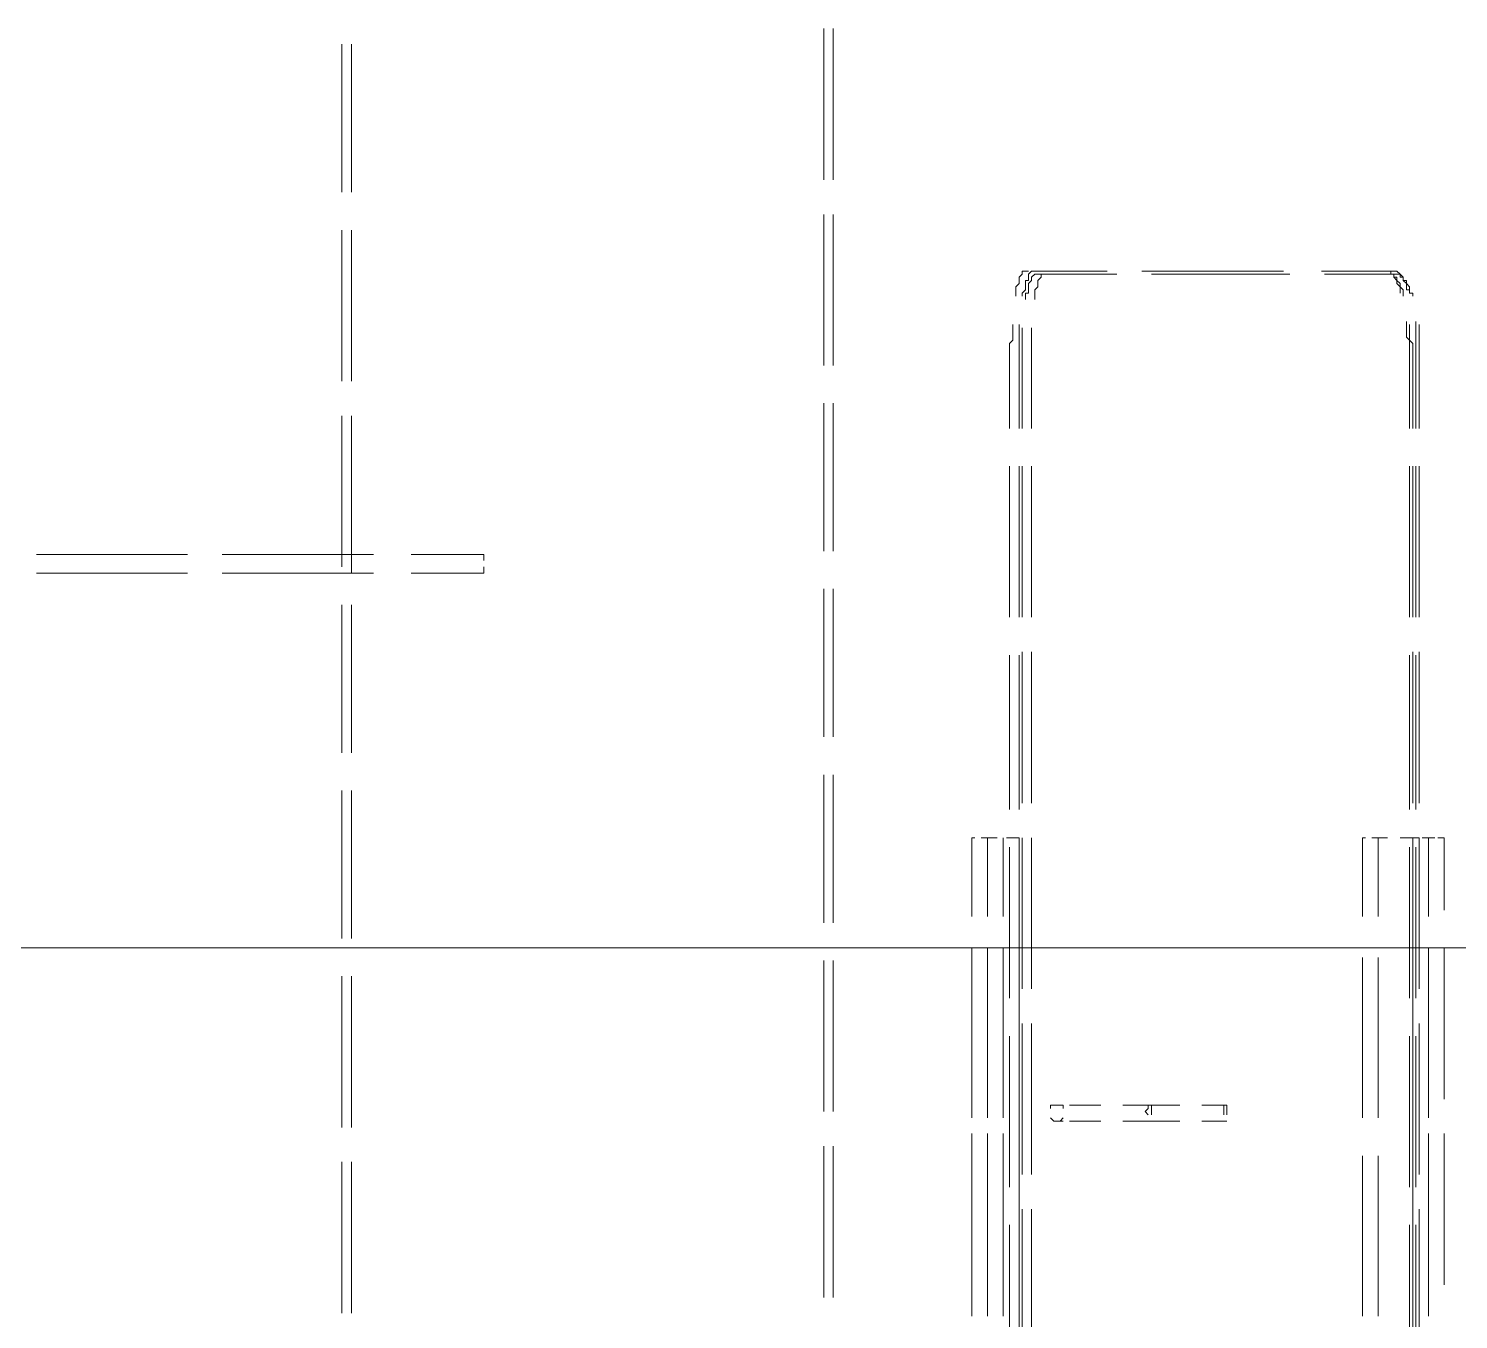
# Model space of a CAD drawing. Header units: millimetres. Extents: x 0 to 62767, y -13570 to 23963.
# Drawn here: x 6681 to 7546, y 6558 to 7339 of the extents above; entities that cross this region are included whole.
import ezdxf

# ---------------------------------------------------------------- set-up
doc = ezdxf.new("R2010")
doc.units = ezdxf.units.MM

msp = doc.modelspace()

# ---------------------------------------------------------------- linework, layer by layer
at = {"color": 7, "lineweight": 0}
for points in [[(7161.905, 7247.619), (7161.905, 7339.047)], [(7167.619, 7247.619), (7167.619, 7339.047)], [(6870.476, 7240), (6870.476, 7329.524)], [(6876.19, 7240), (6876.19, 7329.524)], [(7161.905, 7135.238), (7161.905, 7226.666)], [(7167.619, 7135.238), (7167.619, 7226.666)], [(6870.476, 7125.714), (6870.476, 7217.143)], [(6876.19, 7125.714), (6876.19, 7217.143)], [(7278.095, 7177.143), (7278.095, 7179.047), (7278.095, 7180.952), (7278.095, 7182.857), (7280, 7184.762), (7280, 7186.667), (7280, 7188.571), (7281.905, 7190.476), (7281.905, 7192.381), (7283.81, 7192.381)], [(7281.905, 7177.143), (7281.905, 7179.047), (7283.81, 7180.952), (7283.81, 7182.857), (7283.81, 7184.762), (7283.81, 7186.667), (7285.714, 7186.667), (7285.714, 7188.571), (7285.714, 7190.476), (7287.619, 7192.381), (7289.524, 7192.381)], [(7285.714, 7192.381), (7283.81, 7192.381)], [(7283.81, 7175.238), (7283.81, 7177.143), (7283.81, 7179.047), (7285.714, 7179.047), (7285.714, 7180.952), (7285.714, 7182.857), (7285.714, 7184.762), (7287.619, 7186.667), (7287.619, 7188.571), (7289.524, 7190.476), (7291.428, 7190.476)], [(7289.524, 7192.381), (7287.619, 7192.381)], [(7289.524, 7192.381), (7333.333, 7192.381)], [(7289.524, 7175.238), (7289.524, 7177.143), (7289.524, 7179.047), (7289.524, 7180.952), (7291.428, 7182.857), (7291.428, 7184.762), (7291.428, 7186.667), (7293.333, 7188.571), (7293.333, 7190.476), (7295.238, 7190.476)], [(7291.428, 7190.476), (7293.333, 7190.476), (7295.238, 7190.476)], [(7295.238, 7190.476), (7339.047, 7190.476)], [(7354.285, 7192.381), (7440, 7192.381)], [(7360, 7190.476), (7443.809, 7190.476)], [(7462.857, 7192.381), (7506.667, 7192.381)], [(7464.762, 7190.476), (7508.571, 7190.476)], [(7510.476, 7179.047), (7510.476, 7180.952), (7510.476, 7182.857), (7508.571, 7184.762), (7508.571, 7186.667), (7506.667, 7188.571), (7506.667, 7190.476), (7504.762, 7190.476), (7504.762, 7192.381), (7502.857, 7192.381), (7500.953, 7192.381)], [(7512.381, 7177.143), (7512.381, 7179.047), (7512.381, 7180.952), (7510.476, 7182.857), (7510.476, 7184.762), (7508.571, 7186.667), (7508.571, 7188.571), (7506.667, 7188.571), (7506.667, 7190.476), (7504.762, 7190.476), (7502.857, 7190.476)], [(7516.191, 7179.047), (7516.191, 7180.952), (7514.285, 7180.952), (7514.285, 7182.857), (7514.285, 7184.762), (7512.381, 7186.667), (7512.381, 7188.571), (7510.476, 7188.571), (7510.476, 7190.476), (7508.571, 7192.381), (7506.667, 7192.381)], [(7518.095, 7177.143), (7518.095, 7179.047), (7516.191, 7179.047), (7516.191, 7180.952), (7516.191, 7182.857), (7514.285, 7184.762), (7514.285, 7186.667), (7512.381, 7186.667), (7512.381, 7188.571), (7510.476, 7190.476), (7508.571, 7190.476)], [(7516.191, 7142.857), (7516.191, 7144.762), (7516.191, 7148.571), (7516.191, 7150.476), (7514.285, 7152.381), (7514.285, 7156.19), (7514.285, 7158.095), (7514.285, 7160), (7514.285, 7161.905)], [(7520, 7161.905), (7520, 7160), (7520, 7158.095), (7520, 7156.19), (7520, 7152.381), (7520, 7150.476), (7520, 7148.571), (7520, 7144.762), (7520, 7142.857)], [(7274.285, 7142.857), (7274.285, 7144.762), (7274.285, 7148.571), (7276.19, 7150.476), (7276.19, 7152.381), (7276.19, 7156.19), (7276.19, 7158.095), (7276.19, 7160)], [(7280, 7142.857), (7280, 7144.762), (7280, 7148.571), (7280, 7150.476), (7280, 7152.381), (7280, 7156.19), (7280, 7158.095), (7280, 7160)], [(7281.905, 7140.952), (7281.905, 7142.857), (7281.905, 7146.666), (7281.905, 7148.571), (7281.905, 7150.476), (7281.905, 7152.381), (7281.905, 7156.19), (7281.905, 7158.095)], [(7287.619, 7140.952), (7287.619, 7142.857), (7287.619, 7146.666), (7287.619, 7148.571), (7287.619, 7150.476), (7287.619, 7152.381), (7287.619, 7156.19), (7287.619, 7158.095)], [(7516.191, 7160), (7516.191, 7158.095), (7516.191, 7156.19), (7516.191, 7152.381), (7516.191, 7150.476), (7518.095, 7148.571), (7518.095, 7146.666), (7518.095, 7142.857), (7518.095, 7140.952)], [(7521.905, 7140.952), (7521.905, 7142.857), (7521.905, 7146.666), (7521.905, 7148.571), (7521.905, 7150.476), (7521.905, 7152.381), (7521.905, 7156.19), (7521.905, 7158.095), (7521.905, 7160)], [(7274.285, 7097.143), (7274.285, 7142.857)], [(7280, 7097.143), (7280, 7142.857)], [(7281.905, 7140.952), (7281.905, 7097.143)], [(7287.619, 7097.143), (7287.619, 7140.952)], [(7516.191, 7142.857), (7516.191, 7097.143)], [(7518.095, 7097.143), (7518.095, 7140.952)], [(7520, 7097.143), (7520, 7142.857)], [(7521.905, 7140.952), (7521.905, 7097.143)], [(7161.905, 7022.857), (7161.905, 7112.381)], [(7167.619, 7022.857), (7167.619, 7112.381)], [(6870.476, 7013.333), (6870.476, 7104.762)], [(6876.19, 7013.333), (6876.19, 7104.762)], [(7274.285, 6982.857), (7274.285, 7074.286)], [(7280, 6982.857), (7280, 7074.286)], [(7281.905, 7074.286), (7281.905, 6982.857)], [(7287.619, 6982.857), (7287.619, 7074.286)], [(7516.191, 7074.286), (7516.191, 6982.857)], [(7518.095, 6982.857), (7518.095, 7074.286)], [(7520, 6982.857), (7520, 7074.286)], [(7521.905, 7074.286), (7521.905, 6982.857)], [(6685.714, 7020.952), (6777.143, 7020.952)], [(6798.095, 7020.952), (6889.524, 7020.952)], [(6876.19, 7020.952), (6876.19, 7017.143)], [(6876.19, 7013.333), (6876.19, 7009.524)], [(6912.381, 7020.952), (6956.19, 7020.952)], [(6956.19, 7020.952), (6956.19, 7017.143)], [(6956.19, 7013.333), (6956.19, 7009.524)], [(6685.714, 7009.524), (6777.143, 7009.524)], [(6798.095, 7009.524), (6889.524, 7009.524)], [(6912.381, 7009.524), (6956.19, 7009.524)], [(7161.905, 6910.476), (7161.905, 7000)], [(7167.619, 6910.476), (7167.619, 7000)], [(6870.476, 6900.952), (6870.476, 6990.476)], [(6876.19, 6900.952), (6876.19, 6990.476)], [(7281.905, 6961.905), (7281.905, 6870.476)], [(7287.619, 6870.476), (7287.619, 6961.905)], [(7518.095, 6870.476), (7518.095, 6961.905)], [(7521.905, 6961.905), (7521.905, 6870.476)], [(7274.285, 6866.667), (7274.285, 6960)], [(7280, 6866.667), (7280, 6960)], [(7516.191, 6960), (7516.191, 6866.667)], [(7520, 6866.667), (7520, 6960)], [(7161.905, 6798.095), (7161.905, 6887.619)], [(7167.619, 6798.095), (7167.619, 6887.619)], [(6870.476, 6788.572), (6870.476, 6878.095)], [(6876.19, 6788.572), (6876.19, 6878.095)], [(7251.429, 6849.524), (7253.333, 6849.524)], [(7251.429, 6805.714), (7251.429, 6849.524)], [(7251.429, 6849.524), (7253.333, 6849.524)], [(7251.429, 6801.905), (7251.429, 6849.524)], [(7257.143, 6849.524), (7260.952, 6849.524)], [(7257.143, 6849.524), (7260.952, 6849.524)], [(7260.952, 6849.524), (7266.667, 6849.524)], [(7260.952, 6805.714), (7260.952, 6849.524)], [(7260.952, 6849.524), (7260.952, 6801.905)], [(7260.952, 6849.524), (7266.667, 6849.524)], [(7270.476, 6849.524), (7270.476, 6805.714)], [(7270.476, 6801.905), (7270.476, 6849.524)], [(7272.381, 6849.524), (7280, 6849.524)], [(7272.381, 6849.524), (7280, 6849.524)], [(7280, 6805.714), (7280, 6849.524)], [(7280, 6801.905), (7280, 6849.524)], [(7281.905, 6849.524), (7281.905, 6758.095)], [(7287.619, 6758.095), (7287.619, 6849.524)], [(7487.619, 6849.524), (7489.524, 6849.524)], [(7487.619, 6801.905), (7487.619, 6849.524)], [(7493.333, 6849.524), (7497.143, 6849.524)], [(7497.143, 6849.524), (7497.143, 6801.905)], [(7497.143, 6849.524), (7502.857, 6849.524)], [(7510.476, 6849.524), (7518.095, 6849.524)], [(7518.095, 6758.095), (7518.095, 6849.524)], [(7518.095, 6849.524), (7521.905, 6849.524)], [(7518.095, 6805.714), (7518.095, 6849.524)], [(7518.095, 6801.905), (7518.095, 6849.524)], [(7521.905, 6849.524), (7521.905, 6758.095)], [(7523.809, 6849.524), (7527.619, 6849.524)], [(7527.619, 6849.524), (7527.619, 6805.714)], [(7527.619, 6805.714), (7527.619, 6849.524)], [(7527.619, 6849.524), (7531.428, 6849.524)], [(7527.619, 6801.905), (7527.619, 6849.524)], [(7533.333, 6849.524), (7537.143, 6849.524)], [(7537.143, 6805.714), (7537.143, 6849.524)], [(7274.285, 6752.381), (7274.285, 6843.809)], [(7280, 6752.381), (7280, 6843.809)], [(7516.191, 6843.809), (7516.191, 6752.381)], [(7520, 6752.381), (7520, 6843.809)], [(6274.285, 6782.857), (9887.619, 6782.857)], [(7251.429, 6691.429), (7251.429, 6782.857)], [(7260.952, 6691.429), (7260.952, 6782.857)], [(7270.476, 6782.857), (7270.476, 6691.429)], [(7280, 6691.429), (7280, 6782.857)], [(7518.095, 6691.429), (7518.095, 6782.857)], [(7527.619, 6782.857), (7527.619, 6691.429)], [(7527.619, 6691.429), (7527.619, 6782.857)], [(7537.143, 6691.429), (7537.143, 6782.857)], [(7161.905, 6683.809), (7161.905, 6775.238)], [(7167.619, 6683.809), (7167.619, 6775.238)], [(7251.429, 6680), (7251.429, 6777.143)], [(7260.952, 6777.143), (7260.952, 6680)], [(7270.476, 6680), (7270.476, 6777.143)], [(7280, 6680), (7280, 6777.143)], [(7487.619, 6680), (7487.619, 6777.143)], [(7497.143, 6777.143), (7497.143, 6680)], [(7518.095, 6680), (7518.095, 6777.143)], [(7527.619, 6680), (7527.619, 6777.143)], [(6870.476, 6674.285), (6870.476, 6765.714)], [(6876.19, 6674.285), (6876.19, 6765.714)], [(7281.905, 6737.142), (7281.905, 6645.714)], [(7287.619, 6645.714), (7287.619, 6737.142)], [(7518.095, 6645.714), (7518.095, 6737.142)], [(7521.905, 6737.142), (7521.905, 6645.714)], [(7274.285, 6638.095), (7274.285, 6729.524)], [(7280, 6638.095), (7280, 6729.524)], [(7516.191, 6729.524), (7516.191, 6638.095)], [(7520, 6638.095), (7520, 6729.524)], [(7299.048, 6685.714), (7299.048, 6687.619), (7300.952, 6687.619), (7302.857, 6687.619), (7304.762, 6687.619), (7306.666, 6687.619), (7306.666, 6685.714)], [(7302.857, 6687.619), (7306.666, 6687.619)], [(7310.476, 6687.619), (7314.286, 6687.619)], [(7314.286, 6687.619), (7329.524, 6687.619)], [(7342.857, 6687.619), (7358.095, 6687.619)], [(7358.095, 6681.905), (7356.19, 6683.809), (7358.095, 6685.714), (7358.095, 6687.619)], [(7358.095, 6687.619), (7360, 6687.619), (7360, 6685.714), (7360, 6683.809), (7360, 6681.905)], [(7358.095, 6687.619), (7360, 6687.619), (7361.905, 6687.619)], [(7377.143, 6687.619), (7361.905, 6687.619)], [(7405.714, 6687.619), (7390.476, 6687.619)], [(7403.809, 6681.905), (7403.809, 6683.809), (7403.809, 6685.714), (7403.809, 6687.619), (7405.714, 6687.619)], [(7405.714, 6687.619), (7405.714, 6685.714), (7405.714, 6683.809), (7405.714, 6681.905)], [(7302.857, 6678.095), (7300.952, 6678.095), (7299.048, 6680)], [(7302.857, 6678.095), (7304.762, 6678.095), (7306.666, 6680)], [(7302.857, 6678.095), (7306.666, 6678.095)], [(7310.476, 6678.095), (7314.286, 6678.095)], [(7314.286, 6678.095), (7329.524, 6678.095)], [(7342.857, 6678.095), (7358.095, 6678.095)], [(7358.095, 6678.095), (7360, 6678.095), (7361.905, 6678.095)], [(7377.143, 6678.095), (7361.905, 6678.095)], [(7405.714, 6678.095), (7390.476, 6678.095)], [(7251.429, 6579.047), (7251.429, 6670.476)], [(7260.952, 6579.047), (7260.952, 6670.476)], [(7270.476, 6670.476), (7270.476, 6579.047)], [(7280, 6579.047), (7280, 6670.476)], [(7518.095, 6579.047), (7518.095, 6670.476)], [(7527.619, 6670.476), (7527.619, 6579.047)], [(7527.619, 6579.047), (7527.619, 6670.476)], [(7537.143, 6579.047), (7537.143, 6670.476)], [(7161.905, 6571.428), (7161.905, 6662.857)], [(7167.619, 6571.428), (7167.619, 6662.857)], [(6870.476, 6561.904), (6870.476, 6653.333)], [(6876.19, 6561.904), (6876.19, 6653.333)], [(7251.429, 6560), (7251.429, 6657.143)], [(7260.952, 6657.143), (7260.952, 6560)], [(7270.476, 6560), (7270.476, 6657.143)], [(7280, 6560), (7280, 6657.143)], [(7487.619, 6560), (7487.619, 6657.143)], [(7497.143, 6657.143), (7497.143, 6560)], [(7518.095, 6560), (7518.095, 6657.143)], [(7527.619, 6560), (7527.619, 6657.143)], [(7281.905, 6624.762), (7281.905, 6533.333)], [(7287.619, 6533.333), (7287.619, 6624.762)], [(7518.095, 6533.333), (7518.095, 6624.762)], [(7521.905, 6624.762), (7521.905, 6533.333)], [(7274.285, 6521.905), (7274.285, 6615.238)], [(7280, 6521.905), (7280, 6615.238)], [(7516.191, 6615.238), (7516.191, 6521.905)], [(7520, 6521.905), (7520, 6615.238)]]:
    msp.add_lwpolyline(points, dxfattribs=at)

doc.saveas('drawing.dxf')
